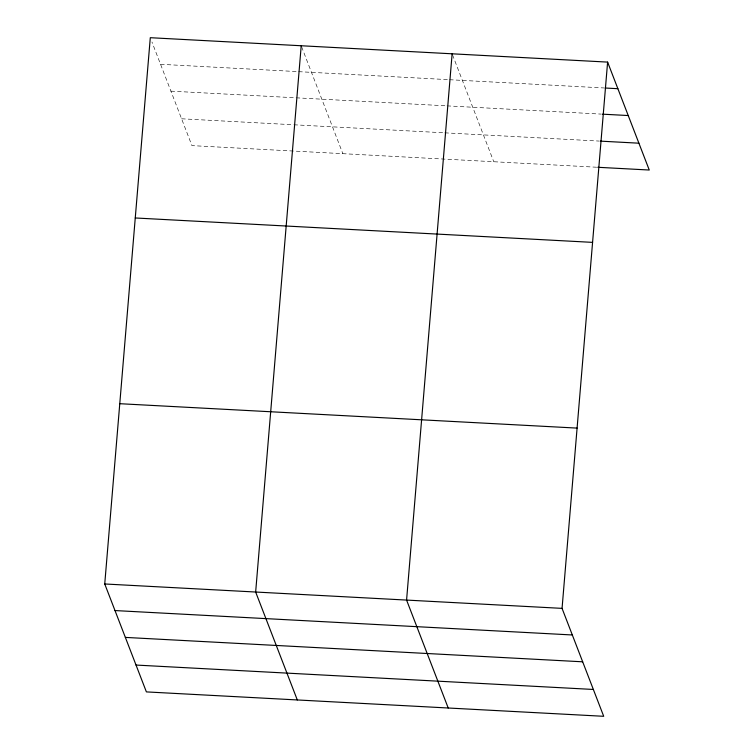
<?xml version="1.0" encoding="UTF-8"?>
<svg xmlns="http://www.w3.org/2000/svg" width="754" height="754" viewBox="0 0 754 754"><rect width="100%" height="100%" fill="white"/><g stroke="black" fill="none" stroke-linecap="round" stroke-linejoin="round"><path stroke-width="0.57" stroke-dasharray="3.77 2.83" d="M160.555 64.297L297.434 71.602M298.603 71.668L448.347 79.651M449.516 79.717L603.85 87.954M170.913 91.14L294.918 97.756M296.096 97.813L445.84 105.805M447.009 105.871L601.343 114.108M181.582 118.783L292.722 124.721M293.89 124.778L443.635 132.77M444.803 132.836L599.157 141.073M596.65 167.228L191.94 145.626L151.94 41.96M452.532 54.872L493.766 161.733M301.619 46.814L342.853 153.684"/><path stroke-width="1.13" d="M607.611 62.101L562.06 608.374L603.709 716.3L146.389 691.899L104.74 583.973L150.291 37.7L607.611 62.101L649.26 170.027L597.818 167.284M301.214 45.749L255.653 592.022L297.302 699.948M452.127 53.807L406.576 600.08L448.215 708.006M605.019 88.011L617.875 88.699M602.512 114.165L628.233 115.541M600.325 141.13L638.902 143.194M135.258 217.972L592.578 242.373M119.773 403.701L577.093 428.102M104.74 583.973L562.06 608.374M115.004 610.561L572.324 634.972M125.362 637.403L582.682 661.805M136.031 665.056L593.351 689.458"/></g></svg>
